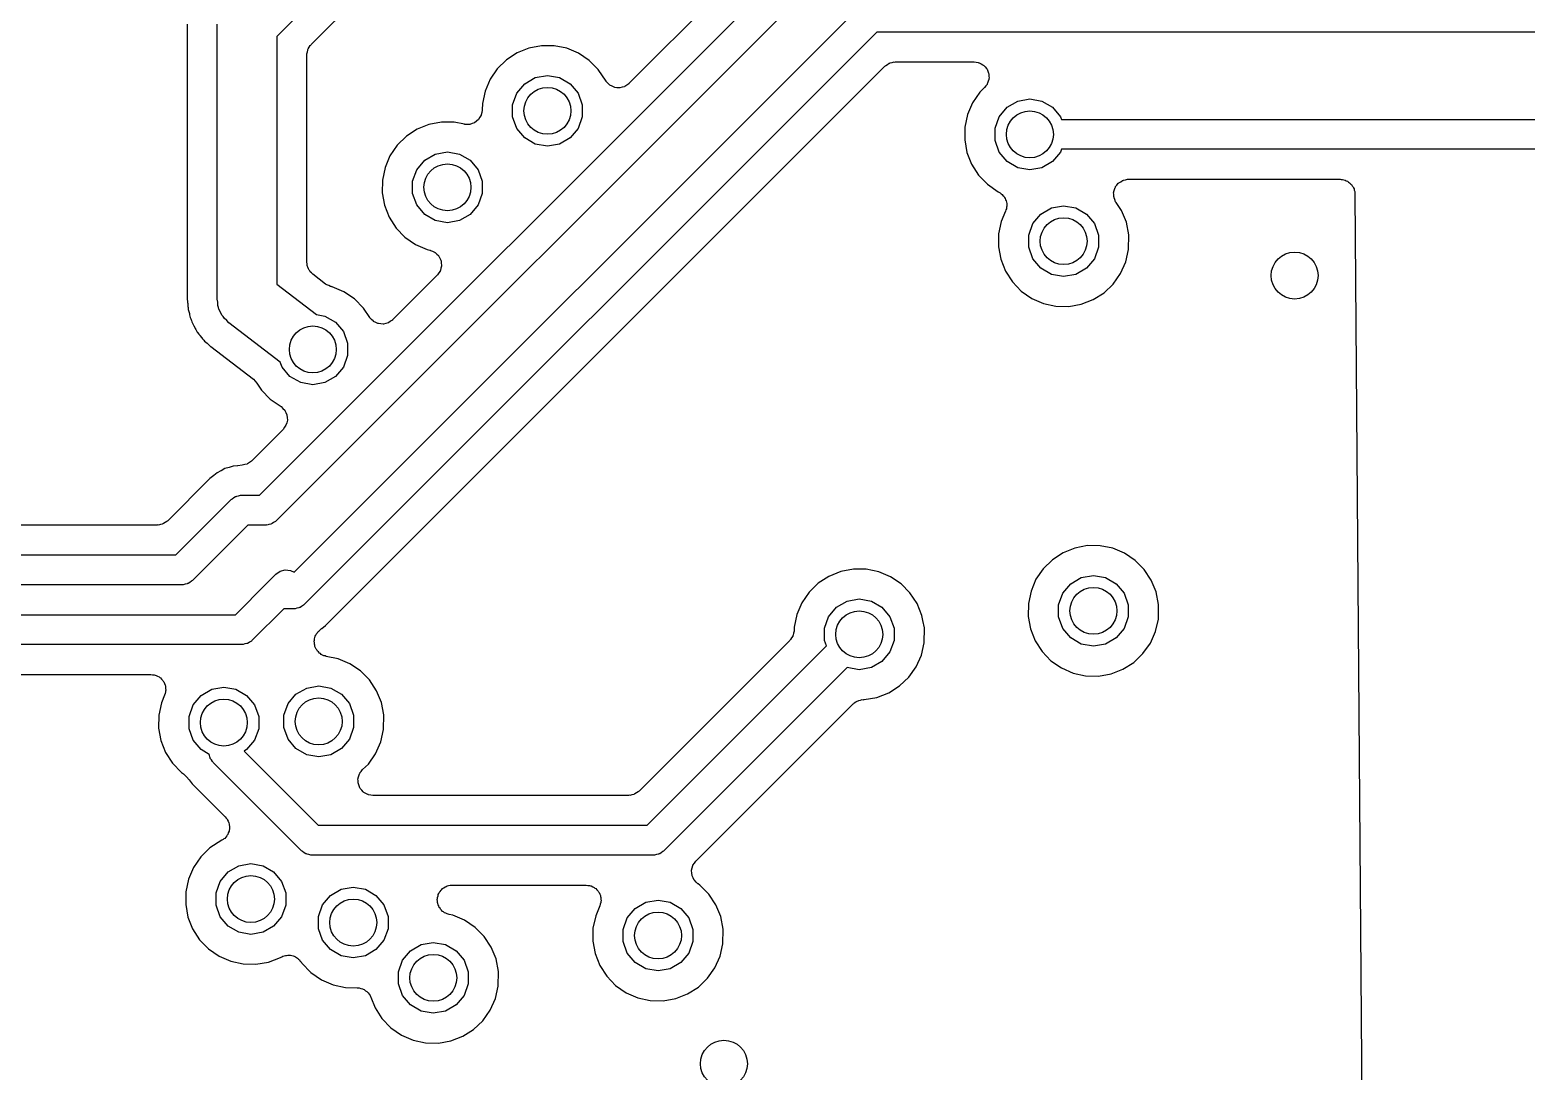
# Model space of a CAD drawing. Extents: x 10 to 287, y -200 to -10.
# Drawn here: x 153.9 to 166.62, y -128.21 to -119.36 of the extents above; entities that cross this region are included whole.
import ezdxf

# ---------------------------------------------------------------- set-up
doc = ezdxf.new("R2010")
doc.units = 0
doc.header["$MEASUREMENT"] = 0
doc.layers.add('BLACK', color=7, linetype='CONTINUOUS')

msp = doc.modelspace()

# ---------------------------------------------------------------- linework, layer by layer
at = {"layer": 'Black'}
for p, q in [((160.88, -117.931), (158.993, -119.818)), ((155.853, -123.317), (161.06, -118.11)), ((157.342, -118.077), (156.001, -119.418)), ((161.203, -118.327), (155.996, -123.534)), ((156.292, -119.486), (157.517, -118.261)), ((156.149, -123.972), (160.957, -119.163)), ((155.239, -119.314), (155.239, -121.644)), ((155.493, -121.65), (155.493, -119.313)), ((161.1, -119.38), (156.234, -124.246)), ((163.068, -119.38), (161.1, -119.38)), ((166.37, -119.38), (163.068, -119.38)), ((167.148, -119.38), (166.37, -119.38)), ((156.001, -119.418), (156.001, -121.524)), ((156.267, -119.522), (156.276, -119.509)), ((156.276, -119.509), (156.285, -119.494)), ((156.285, -119.494), (156.289, -119.491)), ((156.289, -119.491), (156.292, -119.486)), ((158.143, -119.516), (158.042, -119.557)), ((158.25, -119.496), (158.143, -119.516)), ((158.358, -119.497), (158.25, -119.496)), ((158.465, -119.518), (158.358, -119.497)), ((158.565, -119.561), (158.465, -119.518)), ((156.255, -119.565), (156.26, -119.549)), ((156.256, -119.571), (156.255, -119.565)), ((156.255, -119.576), (156.256, -119.571)), ((156.255, -121.336), (156.255, -119.576)), ((156.26, -119.549), (156.263, -119.533)), ((156.263, -119.533), (156.265, -119.528)), ((156.265, -119.528), (156.267, -119.522)), ((157.951, -119.616), (157.874, -119.692)), ((158.042, -119.557), (157.951, -119.616)), ((158.655, -119.621), (158.565, -119.561)), ((158.731, -119.698), (158.655, -119.621)), ((161.19, -119.655), (161.204, -119.646)), ((161.204, -119.646), (161.209, -119.644)), ((161.209, -119.644), (161.214, -119.642)), ((161.214, -119.642), (161.23, -119.639)), ((161.23, -119.639), (161.246, -119.634)), ((161.246, -119.634), (161.252, -119.635)), ((161.252, -119.635), (161.257, -119.634)), ((161.257, -119.634), (161.926, -119.634)), ((161.926, -119.634), (161.943, -119.637)), ((161.943, -119.637), (161.961, -119.639)), ((161.961, -119.639), (161.965, -119.641)), ((161.965, -119.641), (161.97, -119.642)), ((161.97, -119.642), (161.985, -119.65)), ((156.414, -124.425), (161.168, -119.671)), ((157.874, -119.692), (157.812, -119.782)), ((158.107, -119.82), (158.197, -119.767)), ((158.197, -119.767), (158.3, -119.749)), ((158.3, -119.749), (158.403, -119.767)), ((158.403, -119.767), (158.493, -119.82)), ((158.798, -119.798), (158.731, -119.698)), ((161.168, -119.671), (161.172, -119.668)), ((161.172, -119.668), (161.176, -119.664)), ((161.176, -119.664), (161.19, -119.655)), ((161.985, -119.65), (162, -119.658)), ((162, -119.658), (162.004, -119.661)), ((162.004, -119.661), (162.008, -119.664)), ((162.008, -119.664), (162.019, -119.677)), ((162.019, -119.677), (162.031, -119.689)), ((162.031, -119.689), (162.033, -119.694)), ((162.033, -119.694), (162.036, -119.697)), ((162.036, -119.697), (162.042, -119.714)), ((162.042, -119.714), (162.049, -119.729)), ((162.049, -119.729), (162.05, -119.734)), ((162.05, -119.734), (162.051, -119.739)), ((162.051, -119.739), (162.051, -119.756)), ((162.051, -119.756), (162.053, -119.773)), ((162.053, -119.773), (162.051, -119.778)), ((157.77, -119.882), (157.747, -119.988)), ((157.812, -119.782), (157.77, -119.882)), ((158.004, -119.998), (158.039, -119.9)), ((158.039, -119.9), (158.107, -119.82)), ((158.493, -119.82), (158.561, -119.9)), ((158.561, -119.9), (158.596, -119.998)), ((158.799, -119.8), (158.798, -119.798)), ((158.799, -119.801), (158.799, -119.8)), ((158.814, -119.816), (158.799, -119.801)), ((158.828, -119.83), (158.814, -119.816)), ((158.829, -119.831), (158.828, -119.83)), ((158.831, -119.832), (158.829, -119.831)), ((158.849, -119.841), (158.831, -119.832)), ((158.868, -119.85), (158.849, -119.841)), ((158.869, -119.85), (158.868, -119.85)), ((158.871, -119.851), (158.869, -119.85)), ((158.891, -119.853), (158.871, -119.851)), ((158.911, -119.855), (158.891, -119.853)), ((158.913, -119.855), (158.911, -119.855)), ((158.915, -119.855), (158.913, -119.855)), ((158.934, -119.849), (158.915, -119.855)), ((158.954, -119.845), (158.934, -119.849)), ((158.956, -119.844), (158.954, -119.845)), ((158.957, -119.843), (158.956, -119.844)), ((158.974, -119.831), (158.957, -119.843)), ((158.991, -119.82), (158.974, -119.831)), ((158.992, -119.819), (158.991, -119.82)), ((158.993, -119.818), (158.992, -119.819)), ((161.974, -119.892), (161.912, -119.982)), ((162.015, -119.852), (161.974, -119.892)), ((162.025, -119.838), (162.015, -119.852)), ((162.036, -119.825), (162.025, -119.838)), ((162.038, -119.82), (162.036, -119.825)), ((162.041, -119.816), (162.038, -119.82)), ((162.046, -119.799), (162.041, -119.816)), ((162.051, -119.783), (162.046, -119.799)), ((162.051, -119.778), (162.051, -119.783)), ((157.747, -119.988), (157.746, -120.042)), ((158.004, -120.102), (158.004, -119.998)), ((158.596, -119.998), (158.596, -120.102)), ((161.912, -119.982), (161.87, -120.082)), ((162.139, -120.1), (162.207, -120.02)), ((162.207, -120.02), (162.297, -119.967)), ((162.297, -119.967), (162.4, -119.949)), ((162.4, -119.949), (162.503, -119.967)), ((162.503, -119.967), (162.593, -120.02)), ((162.593, -120.02), (162.661, -120.1)), ((157.4, -120.146), (157.293, -120.166)), ((157.508, -120.147), (157.4, -120.146)), ((157.594, -120.164), (157.508, -120.147)), ((157.68, -120.152), (157.66, -120.158)), ((157.681, -120.151), (157.68, -120.151)), ((157.68, -120.151), (157.68, -120.152)), ((157.698, -120.137), (157.681, -120.151)), ((157.714, -120.124), (157.698, -120.137)), ((157.715, -120.123), (157.714, -120.124)), ((157.726, -120.105), (157.715, -120.123)), ((157.715, -120.123), (157.715, -120.123)), ((157.737, -120.087), (157.726, -120.105)), ((157.738, -120.086), (157.737, -120.087)), ((157.742, -120.064), (157.738, -120.085)), ((157.738, -120.085), (157.738, -120.086)), ((157.746, -120.043), (157.742, -120.064)), ((157.746, -120.042), (157.746, -120.042)), ((157.746, -120.042), (157.746, -120.043)), ((158.039, -120.2), (158.004, -120.102)), ((158.596, -120.102), (158.561, -120.2)), ((161.87, -120.082), (161.847, -120.188)), ((162.104, -120.198), (162.139, -120.1)), ((162.661, -120.1), (162.669, -120.123)), ((162.669, -120.123), (167.2, -120.123)), ((157.101, -120.266), (157.024, -120.342)), ((157.192, -120.207), (157.101, -120.266)), ((157.293, -120.166), (157.192, -120.207)), ((157.595, -120.164), (157.594, -120.164)), ((157.596, -120.165), (157.595, -120.164)), ((157.617, -120.165), (157.596, -120.165)), ((157.638, -120.165), (157.617, -120.165)), ((157.639, -120.165), (157.638, -120.165)), ((157.64, -120.165), (157.639, -120.165)), ((157.66, -120.158), (157.64, -120.165)), ((158.107, -120.28), (158.039, -120.2)), ((158.197, -120.333), (158.107, -120.28)), ((158.493, -120.28), (158.403, -120.333)), ((158.561, -120.2), (158.493, -120.28)), ((161.847, -120.188), (161.846, -120.297)), ((162.104, -120.302), (162.104, -120.198)), ((157.024, -120.342), (156.962, -120.432)), ((157.347, -120.417), (157.45, -120.399)), ((157.45, -120.399), (157.553, -120.417)), ((158.3, -120.351), (158.197, -120.333)), ((158.403, -120.333), (158.3, -120.351)), ((161.846, -120.297), (161.865, -120.403)), ((161.865, -120.403), (161.905, -120.504)), ((162.139, -120.4), (162.104, -120.302)), ((162.207, -120.48), (162.139, -120.4)), ((162.661, -120.4), (162.593, -120.48)), ((162.669, -120.377), (162.661, -120.4)), ((167.147, -120.377), (162.669, -120.377)), ((156.92, -120.532), (156.897, -120.638)), ((156.962, -120.432), (156.92, -120.532)), ((157.189, -120.55), (157.257, -120.47)), ((157.257, -120.47), (157.347, -120.417)), ((157.553, -120.417), (157.643, -120.47)), ((157.643, -120.47), (157.711, -120.55)), ((161.905, -120.504), (161.964, -120.596)), ((162.297, -120.533), (162.207, -120.48)), ((162.4, -120.551), (162.297, -120.533)), ((162.503, -120.533), (162.4, -120.551)), ((162.593, -120.48), (162.503, -120.533)), ((156.897, -120.638), (156.896, -120.747)), ((157.154, -120.648), (157.189, -120.55)), ((157.154, -120.752), (157.154, -120.648)), ((157.711, -120.55), (157.746, -120.648)), ((157.746, -120.648), (157.746, -120.752)), ((161.964, -120.596), (162.039, -120.674)), ((163.151, -120.666), (163.154, -120.664)), ((163.154, -120.664), (163.157, -120.661)), ((163.157, -120.661), (163.173, -120.652)), ((163.173, -120.652), (163.188, -120.642)), ((163.188, -120.642), (163.192, -120.641)), ((163.192, -120.641), (163.195, -120.639)), ((163.195, -120.639), (163.213, -120.636)), ((163.213, -120.636), (163.231, -120.631)), ((163.231, -120.631), (163.235, -120.632)), ((163.235, -120.632), (163.239, -120.631)), ((163.239, -120.631), (165.036, -120.631)), ((165.036, -120.631), (165.046, -120.633)), ((165.046, -120.633), (165.057, -120.633)), ((165.057, -120.633), (165.068, -120.637)), ((165.068, -120.637), (165.079, -120.639)), ((165.079, -120.639), (165.088, -120.644)), ((165.088, -120.644), (165.099, -120.648)), ((165.099, -120.648), (165.107, -120.655)), ((165.107, -120.655), (165.117, -120.661)), ((165.117, -120.661), (165.124, -120.669)), ((156.896, -120.747), (156.915, -120.853)), ((157.189, -120.85), (157.154, -120.752)), ((157.746, -120.752), (157.711, -120.85)), ((162.039, -120.674), (162.13, -120.737)), ((162.13, -120.737), (162.137, -120.742)), ((162.137, -120.742), (162.147, -120.746)), ((162.147, -120.746), (162.155, -120.754)), ((162.155, -120.754), (162.165, -120.76)), ((162.165, -120.76), (162.171, -120.769)), ((162.171, -120.769), (162.179, -120.776)), ((162.179, -120.776), (162.184, -120.786)), ((162.184, -120.786), (162.191, -120.796)), ((163.112, -120.744), (163.113, -120.74)), ((163.113, -120.762), (163.112, -120.744)), ((163.113, -120.736), (163.12, -120.719)), ((163.113, -120.74), (163.113, -120.736)), ((163.113, -120.78), (163.113, -120.762)), ((163.115, -120.784), (163.113, -120.78)), ((163.115, -120.788), (163.115, -120.784)), ((163.122, -120.804), (163.115, -120.788)), ((163.12, -120.719), (163.125, -120.702)), ((163.125, -120.702), (163.127, -120.698)), ((163.127, -120.698), (163.129, -120.694)), ((163.129, -120.694), (163.14, -120.681)), ((163.14, -120.681), (163.151, -120.666)), ((165.124, -120.669), (165.133, -120.676)), ((165.133, -120.676), (165.138, -120.686)), ((165.138, -120.686), (165.146, -120.694)), ((165.146, -120.694), (165.149, -120.704)), ((165.149, -120.704), (165.155, -120.714)), ((165.155, -120.714), (165.157, -120.725)), ((165.157, -120.725), (165.161, -120.736)), ((165.161, -120.736), (165.161, -120.747)), ((165.161, -120.747), (165.163, -120.757)), ((165.163, -120.757), (165.225, -128.831)), ((156.915, -120.853), (156.955, -120.954)), ((157.257, -120.93), (157.189, -120.85)), ((157.711, -120.85), (157.643, -120.93)), ((162.194, -120.902), (162.157, -120.99)), ((162.191, -120.796), (162.194, -120.806)), ((162.194, -120.806), (162.199, -120.815)), ((162.197, -120.892), (162.194, -120.902)), ((162.201, -120.882), (162.197, -120.892)), ((162.199, -120.815), (162.2, -120.827)), ((162.2, -120.827), (162.204, -120.838)), ((162.202, -120.87), (162.201, -120.882)), ((162.204, -120.859), (162.202, -120.87)), ((162.204, -120.838), (162.203, -120.848)), ((162.203, -120.848), (162.204, -120.859)), ((162.494, -120.928), (162.584, -120.875)), ((162.584, -120.875), (162.687, -120.857)), ((162.687, -120.857), (162.79, -120.875)), ((162.79, -120.875), (162.88, -120.928)), ((163.129, -120.822), (163.122, -120.804)), ((163.131, -120.825), (163.129, -120.822)), ((163.133, -120.828), (163.131, -120.825)), ((163.178, -120.897), (163.133, -120.828)), ((163.22, -120.997), (163.178, -120.897)), ((156.955, -120.954), (157.014, -121.046)), ((157.014, -121.046), (157.089, -121.124)), ((157.347, -120.983), (157.257, -120.93)), ((157.45, -121.001), (157.347, -120.983)), ((157.553, -120.983), (157.45, -121.001)), ((157.643, -120.93), (157.553, -120.983)), ((162.157, -120.99), (162.134, -121.096)), ((162.391, -121.106), (162.426, -121.008)), ((162.426, -121.008), (162.494, -120.928)), ((162.88, -120.928), (162.948, -121.008)), ((162.948, -121.008), (162.983, -121.106)), ((163.241, -121.103), (163.22, -120.997)), ((157.089, -121.124), (157.179, -121.186)), ((162.134, -121.096), (162.133, -121.205)), ((162.391, -121.21), (162.391, -121.106)), ((162.983, -121.106), (162.983, -121.21)), ((163.239, -121.229), (163.241, -121.103)), ((157.179, -121.186), (157.278, -121.229)), ((157.278, -121.229), (157.301, -121.234)), ((157.301, -121.234), (157.303, -121.235)), ((157.303, -121.235), (157.306, -121.236)), ((157.306, -121.236), (157.324, -121.244)), ((157.324, -121.244), (157.341, -121.251)), ((157.341, -121.251), (157.344, -121.253)), ((157.344, -121.253), (157.346, -121.254)), ((157.346, -121.254), (157.36, -121.268)), ((157.36, -121.268), (157.374, -121.281)), ((157.374, -121.281), (157.375, -121.283)), ((157.375, -121.283), (157.377, -121.285)), ((157.377, -121.285), (157.386, -121.303)), ((162.133, -121.205), (162.152, -121.311)), ((162.426, -121.308), (162.391, -121.21)), ((162.983, -121.21), (162.948, -121.308)), ((163.215, -121.334), (163.239, -121.229)), ((156.257, -121.35), (156.255, -121.336)), ((156.258, -121.364), (156.257, -121.35)), ((156.261, -121.372), (156.258, -121.364)), ((156.263, -121.38), (156.261, -121.372)), ((156.27, -121.392), (156.263, -121.38)), ((156.275, -121.405), (156.27, -121.392)), ((156.28, -121.411), (156.275, -121.405)), ((156.285, -121.418), (156.28, -121.411)), ((156.295, -121.427), (156.285, -121.418)), ((156.305, -121.437), (156.295, -121.427)), ((157.377, -121.428), (157.367, -121.444)), ((157.388, -121.412), (157.377, -121.428)), ((157.386, -121.303), (157.394, -121.32)), ((157.389, -121.409), (157.388, -121.412)), ((157.391, -121.407), (157.389, -121.409)), ((157.395, -121.388), (157.391, -121.407)), ((157.394, -121.32), (157.395, -121.323)), ((157.395, -121.323), (157.396, -121.325)), ((157.4, -121.369), (157.395, -121.388)), ((157.396, -121.325), (157.398, -121.344)), ((157.398, -121.344), (157.4, -121.363)), ((157.4, -121.363), (157.4, -121.366)), ((157.4, -121.366), (157.4, -121.369)), ((162.152, -121.311), (162.192, -121.412)), ((162.192, -121.412), (162.251, -121.504)), ((162.494, -121.388), (162.426, -121.308)), ((162.584, -121.441), (162.494, -121.388)), ((162.88, -121.388), (162.79, -121.441)), ((162.948, -121.308), (162.88, -121.388)), ((163.171, -121.433), (163.215, -121.334)), ((156.001, -121.524), (156.338, -121.782)), ((156.415, -121.522), (156.305, -121.437)), ((156.421, -121.525), (156.415, -121.522)), ((156.426, -121.529), (156.421, -121.525)), ((156.441, -121.535), (156.426, -121.529)), ((156.455, -121.542), (156.441, -121.535)), ((156.461, -121.543), (156.455, -121.542)), ((156.467, -121.545), (156.461, -121.543)), ((156.47, -121.546), (156.467, -121.545)), ((156.57, -121.588), (156.47, -121.546)), ((157.363, -121.448), (156.986, -121.825)), ((157.365, -121.446), (157.363, -121.448)), ((157.367, -121.444), (157.365, -121.446)), ((162.251, -121.504), (162.326, -121.582)), ((162.687, -121.459), (162.584, -121.441)), ((162.79, -121.441), (162.687, -121.459)), ((163.03, -121.596), (163.108, -121.522)), ((163.108, -121.522), (163.171, -121.433)), ((155.239, -121.644), (155.242, -121.676)), ((155.242, -121.676), (155.242, -121.681)), ((155.242, -121.681), (155.243, -121.685)), ((155.498, -121.677), (155.493, -121.65)), ((155.499, -121.705), (155.498, -121.677)), ((156.66, -121.649), (156.57, -121.588)), ((156.737, -121.726), (156.66, -121.649)), ((162.326, -121.582), (162.416, -121.644)), ((162.416, -121.644), (162.515, -121.687)), ((162.837, -121.694), (162.938, -121.655)), ((162.938, -121.655), (163.03, -121.596)), ((155.243, -121.685), (155.243, -121.712)), ((155.243, -121.712), (155.246, -121.722)), ((155.246, -121.722), (155.246, -121.73)), ((155.246, -121.73), (155.248, -121.738)), ((155.248, -121.738), (155.249, -121.748)), ((155.249, -121.748), (155.257, -121.774)), ((155.257, -121.774), (155.257, -121.778)), ((155.257, -121.778), (155.259, -121.783)), ((155.259, -121.783), (155.265, -121.808)), ((155.265, -121.808), (155.269, -121.818)), ((155.505, -121.721), (155.499, -121.705)), ((155.508, -121.737), (155.505, -121.721)), ((155.522, -121.761), (155.508, -121.737)), ((155.533, -121.787), (155.522, -121.761)), ((155.544, -121.799), (155.533, -121.787)), ((155.552, -121.813), (155.544, -121.799)), ((156.338, -121.782), (156.409, -121.795)), ((156.409, -121.795), (156.499, -121.847)), ((156.79, -121.806), (156.737, -121.726)), ((156.791, -121.807), (156.79, -121.806)), ((156.792, -121.809), (156.791, -121.807)), ((156.806, -121.823), (156.792, -121.809)), ((162.515, -121.687), (162.621, -121.71)), ((162.621, -121.71), (162.73, -121.713)), ((162.73, -121.713), (162.837, -121.694)), ((155.269, -121.818), (155.271, -121.826)), ((155.271, -121.826), (155.275, -121.833)), ((155.275, -121.833), (155.278, -121.843)), ((155.278, -121.843), (155.29, -121.866)), ((155.29, -121.866), (155.292, -121.871)), ((155.292, -121.871), (155.294, -121.875)), ((155.294, -121.875), (155.305, -121.899)), ((155.305, -121.899), (155.311, -121.908)), ((155.311, -121.908), (155.314, -121.915)), ((155.314, -121.915), (155.319, -121.921)), ((155.319, -121.921), (155.324, -121.931)), ((155.324, -121.931), (155.341, -121.951)), ((155.574, -121.831), (155.552, -121.813)), ((155.593, -121.852), (155.574, -121.831)), ((156.03, -122.186), (155.593, -121.852)), ((156.499, -121.847), (156.566, -121.927)), ((156.566, -121.927), (156.602, -122.025)), ((156.821, -121.838), (156.806, -121.823)), ((156.822, -121.839), (156.821, -121.838)), ((156.823, -121.84), (156.822, -121.839)), ((156.842, -121.848), (156.823, -121.84)), ((156.86, -121.858), (156.842, -121.848)), ((156.862, -121.858), (156.86, -121.858)), ((156.863, -121.858), (156.862, -121.858)), ((156.883, -121.86), (156.863, -121.858)), ((156.904, -121.862), (156.883, -121.86)), ((156.905, -121.862), (156.904, -121.862)), ((156.907, -121.862), (156.905, -121.862)), ((156.927, -121.857), (156.907, -121.862)), ((156.947, -121.852), (156.927, -121.857)), ((156.948, -121.851), (156.947, -121.852)), ((156.95, -121.851), (156.948, -121.851)), ((156.966, -121.839), (156.95, -121.851)), ((156.983, -121.828), (156.966, -121.839)), ((156.984, -121.826), (156.983, -121.828)), ((156.986, -121.825), (156.984, -121.826)), ((155.341, -121.951), (155.343, -121.955)), ((155.343, -121.955), (155.346, -121.959)), ((155.346, -121.959), (155.362, -121.98)), ((155.362, -121.98), (155.369, -121.988)), ((155.369, -121.988), (155.374, -121.994)), ((155.374, -121.994), (155.38, -121.999)), ((155.38, -121.999), (155.387, -122.007)), ((155.387, -122.007), (155.407, -122.024)), ((155.407, -122.024), (155.41, -122.028)), ((155.41, -122.028), (155.414, -122.03)), ((155.414, -122.03), (155.437, -122.053)), ((155.437, -122.053), (155.439, -122.054)), ((155.439, -122.054), (155.802, -122.332)), ((156.602, -122.025), (156.602, -122.13)), ((156.045, -122.228), (156.03, -122.186)), ((156.602, -122.13), (156.566, -122.228)), ((156.112, -122.308), (156.045, -122.228)), ((156.203, -122.36), (156.112, -122.308)), ((156.499, -122.308), (156.409, -122.36)), ((156.566, -122.228), (156.499, -122.308)), ((155.802, -122.332), (155.816, -122.348)), ((155.816, -122.348), (155.831, -122.364)), ((155.831, -122.364), (155.87, -122.423)), ((155.87, -122.423), (155.945, -122.501)), ((156.306, -122.378), (156.203, -122.36)), ((156.409, -122.36), (156.306, -122.378)), ((155.945, -122.501), (156.036, -122.564)), ((156.036, -122.564), (156.036, -122.564)), ((156.036, -122.564), (156.036, -122.564)), ((156.036, -122.564), (156.051, -122.58)), ((156.051, -122.58), (156.067, -122.595)), ((156.067, -122.595), (156.067, -122.595)), ((156.067, -122.595), (156.067, -122.596)), ((156.067, -122.596), (156.076, -122.615)), ((156.076, -122.615), (156.086, -122.635)), ((156.09, -122.68), (156.084, -122.701)), ((156.086, -122.635), (156.086, -122.635)), ((156.086, -122.635), (156.086, -122.636)), ((156.086, -122.636), (156.088, -122.657)), ((156.088, -122.657), (156.09, -122.679)), ((156.09, -122.679), (156.09, -122.679)), ((156.09, -122.679), (156.09, -122.68)), ((156.053, -122.758), (155.785, -123.027)), ((156.066, -122.74), (156.053, -122.758)), ((156.053, -122.758), (156.053, -122.758)), ((156.053, -122.758), (156.053, -122.758)), ((156.078, -122.722), (156.066, -122.74)), ((156.084, -122.701), (156.078, -122.722)), ((156.078, -122.722), (156.078, -122.722)), ((156.078, -122.722), (156.078, -122.722)), ((155.594, -123.081), (155.559, -123.091)), ((155.595, -123.081), (155.594, -123.081)), ((155.594, -123.081), (155.594, -123.081)), ((155.63, -123.07), (155.595, -123.081)), ((155.666, -123.067), (155.63, -123.07)), ((155.667, -123.067), (155.666, -123.067)), ((155.668, -123.067), (155.667, -123.067)), ((155.707, -123.063), (155.668, -123.067)), ((155.728, -123.057), (155.707, -123.063)), ((155.749, -123.052), (155.728, -123.057)), ((155.75, -123.051), (155.749, -123.051)), ((155.749, -123.051), (155.749, -123.052)), ((155.767, -123.039), (155.75, -123.051)), ((155.785, -123.027), (155.767, -123.039)), ((155.432, -123.175), (155.073, -123.534)), ((155.464, -123.15), (155.432, -123.175)), ((155.432, -123.175), (155.432, -123.175)), ((155.465, -123.149), (155.464, -123.149)), ((155.464, -123.149), (155.464, -123.15)), ((155.493, -123.126), (155.465, -123.149)), ((155.525, -123.109), (155.493, -123.126)), ((155.526, -123.109), (155.525, -123.109)), ((155.527, -123.109), (155.526, -123.109)), ((155.559, -123.091), (155.527, -123.109)), ((155.635, -123.338), (155.648, -123.329)), ((155.648, -123.329), (155.654, -123.327)), ((155.654, -123.327), (155.659, -123.325)), ((155.659, -123.325), (155.675, -123.322)), ((155.675, -123.322), (155.691, -123.317)), ((155.691, -123.317), (155.696, -123.318)), ((155.696, -123.318), (155.702, -123.317)), ((155.702, -123.317), (155.853, -123.317)), ((155.141, -123.825), (155.612, -123.354)), ((155.612, -123.354), (155.617, -123.351)), ((155.617, -123.351), (155.62, -123.347)), ((155.62, -123.347), (155.635, -123.338)), ((154.984, -123.571), (150.141, -123.571)), ((154.989, -123.57), (154.984, -123.571)), ((154.995, -123.571), (154.989, -123.57)), ((155.011, -123.566), (154.995, -123.571)), ((155.027, -123.563), (155.011, -123.566)), ((155.032, -123.561), (155.027, -123.563)), ((155.037, -123.559), (155.032, -123.561)), ((155.051, -123.55), (155.037, -123.559)), ((155.065, -123.541), (155.051, -123.55)), ((155.069, -123.537), (155.065, -123.541)), ((155.073, -123.534), (155.069, -123.537)), ((155.755, -123.571), (155.284, -124.042)), ((155.906, -123.571), (155.755, -123.571)), ((155.912, -123.57), (155.906, -123.571)), ((155.917, -123.571), (155.912, -123.57)), ((155.933, -123.566), (155.917, -123.571)), ((155.949, -123.563), (155.933, -123.566)), ((155.954, -123.561), (155.949, -123.563)), ((155.96, -123.559), (155.954, -123.561)), ((155.973, -123.55), (155.96, -123.559)), ((155.988, -123.541), (155.973, -123.55)), ((155.991, -123.537), (155.988, -123.541)), ((155.996, -123.534), (155.991, -123.537)), ((147.447, -123.825), (155.141, -123.825)), ((162.682, -123.807), (162.591, -123.866)), ((162.783, -123.766), (162.682, -123.807)), ((162.89, -123.746), (162.783, -123.766)), ((162.998, -123.747), (162.89, -123.746)), ((163.105, -123.768), (162.998, -123.747)), ((163.205, -123.811), (163.105, -123.768)), ((163.295, -123.871), (163.205, -123.811)), ((155.993, -123.989), (156.029, -123.964)), ((156.029, -123.964), (156.072, -123.952)), ((156.072, -123.952), (156.116, -123.956)), ((156.116, -123.956), (156.149, -123.972)), ((160.793, -123.966), (160.692, -124.007)), ((160.9, -123.946), (160.793, -123.966)), ((161.008, -123.947), (160.9, -123.946)), ((161.115, -123.968), (161.008, -123.947)), ((161.215, -124.011), (161.115, -123.968)), ((162.514, -123.942), (162.452, -124.032)), ((162.591, -123.866), (162.514, -123.942)), ((163.371, -123.948), (163.295, -123.871)), ((163.431, -124.039), (163.371, -123.948)), ((155.194, -124.079), (147.5, -124.079)), ((155.2, -124.078), (155.194, -124.079)), ((155.205, -124.079), (155.2, -124.078)), ((155.221, -124.074), (155.205, -124.079)), ((155.237, -124.071), (155.221, -124.074)), ((155.242, -124.069), (155.237, -124.071)), ((155.248, -124.067), (155.242, -124.069)), ((155.261, -124.058), (155.248, -124.067)), ((155.276, -124.049), (155.261, -124.058)), ((155.279, -124.045), (155.276, -124.049)), ((155.284, -124.042), (155.279, -124.045)), ((155.649, -124.333), (155.916, -124.066)), ((155.916, -124.066), (155.993, -123.989)), ((160.601, -124.066), (160.524, -124.142)), ((160.692, -124.007), (160.601, -124.066)), ((161.305, -124.071), (161.215, -124.011)), ((161.381, -124.148), (161.305, -124.071)), ((162.452, -124.032), (162.41, -124.132)), ((162.679, -124.15), (162.747, -124.07)), ((162.747, -124.07), (162.837, -124.017)), ((162.837, -124.017), (162.94, -123.999)), ((162.94, -123.999), (163.043, -124.017)), ((163.043, -124.017), (163.133, -124.07)), ((163.133, -124.07), (163.201, -124.15)), ((163.473, -124.139), (163.431, -124.039)), ((160.524, -124.142), (160.462, -124.232)), ((160.757, -124.27), (160.847, -124.217)), ((160.847, -124.217), (160.95, -124.199)), ((160.95, -124.199), (161.053, -124.217)), ((161.053, -124.217), (161.143, -124.27)), ((161.441, -124.239), (161.381, -124.148)), ((162.41, -124.132), (162.387, -124.238)), ((162.644, -124.248), (162.679, -124.15)), ((163.201, -124.15), (163.236, -124.248)), ((163.494, -124.245), (163.473, -124.139)), ((148.082, -124.333), (155.649, -124.333)), ((156.059, -124.283), (155.792, -124.55)), ((156.144, -124.283), (156.059, -124.283)), ((156.15, -124.282), (156.144, -124.283)), ((156.155, -124.283), (156.15, -124.282)), ((156.171, -124.278), (156.155, -124.283)), ((156.187, -124.275), (156.171, -124.278)), ((156.192, -124.273), (156.187, -124.275)), ((156.198, -124.271), (156.192, -124.273)), ((156.211, -124.262), (156.198, -124.271)), ((156.226, -124.253), (156.211, -124.262)), ((156.229, -124.249), (156.226, -124.253)), ((156.234, -124.246), (156.229, -124.249)), ((160.42, -124.332), (160.397, -124.438)), ((160.462, -124.232), (160.42, -124.332)), ((160.654, -124.448), (160.689, -124.35)), ((160.689, -124.35), (160.757, -124.27)), ((161.143, -124.27), (161.211, -124.35)), ((161.211, -124.35), (161.246, -124.448)), ((161.483, -124.339), (161.441, -124.239)), ((161.491, -124.382), (161.483, -124.339)), ((162.387, -124.238), (162.386, -124.347)), ((162.386, -124.347), (162.405, -124.453)), ((162.644, -124.352), (162.644, -124.248)), ((162.679, -124.45), (162.644, -124.352)), ((163.236, -124.352), (163.201, -124.45)), ((163.236, -124.248), (163.236, -124.352)), ((163.492, -124.371), (163.494, -124.245)), ((156.344, -124.489), (156.35, -124.479)), ((156.35, -124.479), (156.358, -124.472)), ((156.358, -124.472), (156.365, -124.465)), ((156.365, -124.465), (156.381, -124.451)), ((156.381, -124.451), (156.382, -124.451)), ((156.382, -124.45), (156.414, -124.425)), ((156.382, -124.451), (156.382, -124.45)), ((160.396, -124.473), (160.392, -124.49)), ((160.397, -124.464), (160.396, -124.468)), ((160.396, -124.468), (160.396, -124.473)), ((160.397, -124.438), (160.397, -124.464)), ((160.654, -124.552), (160.654, -124.448)), ((161.246, -124.448), (161.246, -124.552)), ((161.504, -124.445), (161.491, -124.382)), ((161.502, -124.571), (161.504, -124.445)), ((162.405, -124.453), (162.445, -124.554)), ((162.747, -124.53), (162.679, -124.45)), ((163.201, -124.45), (163.133, -124.53)), ((163.424, -124.575), (163.468, -124.476)), ((163.468, -124.476), (163.492, -124.371)), ((155.702, -124.587), (148.135, -124.587)), ((155.708, -124.586), (155.702, -124.587)), ((155.713, -124.587), (155.708, -124.586)), ((155.729, -124.582), (155.713, -124.587)), ((155.745, -124.579), (155.729, -124.582)), ((155.75, -124.577), (155.745, -124.579)), ((155.756, -124.575), (155.75, -124.577)), ((155.769, -124.566), (155.756, -124.575)), ((155.784, -124.557), (155.769, -124.566)), ((155.787, -124.553), (155.784, -124.557)), ((155.792, -124.55), (155.787, -124.553)), ((156.318, -124.559), (156.32, -124.549)), ((156.32, -124.571), (156.318, -124.559)), ((156.32, -124.539), (156.324, -124.528)), ((156.32, -124.549), (156.32, -124.539)), ((156.32, -124.583), (156.32, -124.571)), ((156.323, -124.593), (156.32, -124.583)), ((156.324, -124.603), (156.323, -124.593)), ((156.324, -124.528), (156.327, -124.516)), ((156.33, -124.614), (156.324, -124.603)), ((156.327, -124.516), (156.332, -124.508)), ((156.332, -124.508), (156.336, -124.498)), ((156.336, -124.498), (156.344, -124.489)), ((160.36, -124.552), (159.079, -125.832)), ((159.147, -126.123), (160.671, -124.599)), ((160.362, -124.548), (160.36, -124.552)), ((160.366, -124.545), (160.362, -124.548)), ((160.375, -124.53), (160.366, -124.545)), ((160.385, -124.516), (160.375, -124.53)), ((160.386, -124.511), (160.385, -124.516)), ((160.388, -124.507), (160.386, -124.511)), ((160.392, -124.49), (160.388, -124.507)), ((160.671, -124.599), (160.654, -124.552)), ((161.246, -124.552), (161.211, -124.65)), ((161.478, -124.676), (161.502, -124.571)), ((162.445, -124.554), (162.504, -124.646)), ((162.837, -124.583), (162.747, -124.53)), ((162.94, -124.601), (162.837, -124.583)), ((163.043, -124.583), (162.94, -124.601)), ((163.133, -124.53), (163.043, -124.583)), ((163.361, -124.664), (163.424, -124.575)), ((156.334, -124.625), (156.33, -124.614)), ((156.34, -124.633), (156.334, -124.625)), ((156.345, -124.642), (156.34, -124.633)), ((156.354, -124.65), (156.345, -124.642)), ((156.362, -124.659), (156.354, -124.65)), ((156.371, -124.664), (156.362, -124.659)), ((156.378, -124.671), (156.371, -124.664)), ((156.389, -124.676), (156.378, -124.671)), ((156.4, -124.682), (156.389, -124.676)), ((156.41, -124.684), (156.4, -124.682)), ((156.419, -124.687), (156.41, -124.684)), ((156.521, -124.708), (156.419, -124.687)), ((156.621, -124.75), (156.521, -124.708)), ((161.143, -124.73), (161.053, -124.783)), ((161.211, -124.65), (161.143, -124.73)), ((161.434, -124.775), (161.478, -124.676)), ((162.504, -124.646), (162.579, -124.724)), ((162.579, -124.724), (162.669, -124.786)), ((163.283, -124.738), (163.361, -124.664)), ((148.292, -124.841), (154.93, -124.841)), ((154.93, -124.841), (154.945, -124.844)), ((154.945, -124.844), (154.959, -124.844)), ((154.959, -124.844), (154.966, -124.847)), ((154.966, -124.847), (154.974, -124.849)), ((154.974, -124.849), (154.986, -124.856)), ((154.986, -124.856), (155, -124.862)), ((156.711, -124.811), (156.621, -124.75)), ((156.788, -124.888), (156.711, -124.811)), ((160.847, -124.783), (159.29, -126.34)), ((160.95, -124.801), (160.847, -124.783)), ((160.847, -124.783), (160.847, -124.783)), ((161.053, -124.783), (160.95, -124.801)), ((161.371, -124.864), (161.434, -124.775)), ((162.669, -124.786), (162.768, -124.829)), ((162.768, -124.829), (162.874, -124.852)), ((162.874, -124.852), (162.983, -124.855)), ((162.983, -124.855), (163.09, -124.836)), ((163.09, -124.836), (163.191, -124.797)), ((163.191, -124.797), (163.283, -124.738)), ((155, -124.862), (155.005, -124.867)), ((155.005, -124.867), (155.012, -124.871)), ((155.012, -124.871), (155.021, -124.882)), ((155.021, -124.882), (155.032, -124.892)), ((155.032, -124.892), (155.035, -124.899)), ((155.035, -124.899), (155.04, -124.904)), ((155.04, -124.904), (155.045, -124.918)), ((155.045, -124.918), (155.052, -124.931)), ((155.052, -124.931), (155.053, -124.939)), ((155.053, -124.939), (155.055, -124.946)), ((155.055, -124.946), (155.055, -124.961)), ((155.055, -124.961), (155.057, -124.975)), ((155.057, -124.975), (155.055, -124.982)), ((155.055, -124.982), (155.055, -124.99)), ((155.357, -125.02), (155.447, -124.967)), ((155.447, -124.967), (155.55, -124.949)), ((155.55, -124.949), (155.653, -124.967)), ((155.653, -124.967), (155.743, -125.02)), ((156.163, -125.009), (156.254, -124.957)), ((156.254, -124.957), (156.356, -124.939)), ((156.356, -124.939), (156.459, -124.957)), ((156.459, -124.957), (156.55, -125.009)), ((156.848, -124.979), (156.788, -124.888)), ((156.889, -125.079), (156.848, -124.979)), ((161.201, -124.997), (161.293, -124.938)), ((161.293, -124.938), (161.371, -124.864)), ((155.02, -125.082), (154.997, -125.188)), ((155.047, -125.018), (155.02, -125.082)), ((155.05, -125.004), (155.047, -125.018)), ((155.055, -124.99), (155.05, -125.004)), ((155.254, -125.198), (155.289, -125.1)), ((155.289, -125.1), (155.357, -125.02)), ((155.743, -125.02), (155.811, -125.1)), ((155.811, -125.1), (155.846, -125.198)), ((156.06, -125.188), (156.096, -125.089)), ((156.096, -125.089), (156.163, -125.009)), ((156.55, -125.009), (156.617, -125.089)), ((156.617, -125.089), (156.653, -125.188)), ((156.91, -125.185), (156.889, -125.079)), ((159.562, -126.427), (160.897, -125.092)), ((160.897, -125.092), (160.903, -125.088)), ((160.903, -125.088), (160.907, -125.083)), ((160.907, -125.083), (160.921, -125.075)), ((160.921, -125.075), (160.933, -125.067)), ((160.933, -125.067), (160.94, -125.065)), ((160.94, -125.065), (160.946, -125.061)), ((160.946, -125.061), (160.961, -125.059)), ((160.961, -125.059), (160.976, -125.055)), ((160.976, -125.055), (160.983, -125.056)), ((160.983, -125.056), (160.989, -125.055)), ((160.989, -125.055), (160.993, -125.055)), ((160.993, -125.055), (161.1, -125.036)), ((161.1, -125.036), (161.201, -124.997)), ((154.997, -125.188), (154.996, -125.297)), ((155.254, -125.302), (155.254, -125.198)), ((155.846, -125.198), (155.846, -125.302)), ((156.06, -125.292), (156.06, -125.188)), ((156.653, -125.188), (156.653, -125.292)), ((156.908, -125.31), (156.91, -125.185)), ((154.996, -125.297), (155.015, -125.403)), ((155.289, -125.4), (155.254, -125.302)), ((155.846, -125.302), (155.811, -125.4)), ((156.096, -125.39), (156.06, -125.292)), ((156.653, -125.292), (156.617, -125.39)), ((156.884, -125.415), (156.908, -125.31)), ((155.015, -125.403), (155.055, -125.504)), ((155.357, -125.48), (155.289, -125.4)), ((155.426, -125.521), (155.357, -125.48)), ((155.743, -125.48), (155.722, -125.493)), ((155.722, -125.493), (156.353, -126.123)), ((155.811, -125.4), (155.743, -125.48)), ((156.163, -125.47), (156.096, -125.39)), ((156.254, -125.523), (156.163, -125.47)), ((156.55, -125.47), (156.459, -125.523)), ((156.617, -125.39), (156.55, -125.47)), ((156.84, -125.515), (156.884, -125.415)), ((155.055, -125.504), (155.114, -125.596)), ((155.114, -125.596), (155.189, -125.674)), ((155.428, -125.527), (155.426, -125.521)), ((155.431, -125.543), (155.428, -125.527)), ((155.433, -125.548), (155.431, -125.543)), ((155.435, -125.554), (155.433, -125.548)), ((155.444, -125.567), (155.435, -125.554)), ((155.453, -125.582), (155.444, -125.567)), ((155.457, -125.585), (155.453, -125.582)), ((155.46, -125.59), (155.457, -125.585)), ((156.21, -126.34), (155.46, -125.59)), ((156.356, -125.541), (156.254, -125.523)), ((156.459, -125.523), (156.356, -125.541)), ((156.729, -125.65), (156.778, -125.603)), ((156.778, -125.603), (156.84, -125.515)), ((155.189, -125.674), (155.207, -125.686)), ((155.207, -125.686), (155.219, -125.698)), ((155.219, -125.698), (155.232, -125.71)), ((155.232, -125.71), (155.255, -125.737)), ((155.255, -125.737), (155.255, -125.738)), ((155.255, -125.738), (155.256, -125.738)), ((155.256, -125.738), (155.281, -125.77)), ((156.69, -125.728), (156.691, -125.724)), ((156.691, -125.746), (156.69, -125.728)), ((156.691, -125.72), (156.697, -125.703)), ((156.691, -125.724), (156.691, -125.72)), ((156.691, -125.764), (156.691, -125.746)), ((156.697, -125.703), (156.703, -125.686)), ((156.703, -125.686), (156.705, -125.682)), ((156.705, -125.682), (156.706, -125.678)), ((156.706, -125.678), (156.718, -125.665)), ((156.718, -125.665), (156.729, -125.65)), ((155.281, -125.77), (155.562, -126.05)), ((156.693, -125.768), (156.691, -125.764)), ((156.693, -125.772), (156.693, -125.768)), ((156.7, -125.788), (156.693, -125.772)), ((156.706, -125.805), (156.7, -125.788)), ((156.709, -125.809), (156.706, -125.805)), ((156.71, -125.812), (156.709, -125.809)), ((156.723, -125.825), (156.71, -125.812)), ((156.735, -125.839), (156.723, -125.825)), ((156.738, -125.841), (156.735, -125.839)), ((156.741, -125.844), (156.738, -125.841)), ((156.757, -125.852), (156.741, -125.844)), ((156.773, -125.861), (156.757, -125.852)), ((156.777, -125.862), (156.773, -125.861)), ((156.78, -125.864), (156.777, -125.862)), ((156.798, -125.866), (156.78, -125.864)), ((156.816, -125.869), (156.798, -125.866)), ((158.99, -125.869), (156.816, -125.869)), ((158.995, -125.868), (158.99, -125.869)), ((159.001, -125.869), (158.995, -125.868)), ((159.017, -125.864), (159.001, -125.869)), ((159.033, -125.861), (159.017, -125.864)), ((159.038, -125.859), (159.033, -125.861)), ((159.043, -125.857), (159.038, -125.859)), ((159.057, -125.848), (159.043, -125.857)), ((159.071, -125.839), (159.057, -125.848)), ((159.075, -125.835), (159.071, -125.839)), ((159.079, -125.832), (159.075, -125.835)), ((155.562, -126.05), (155.57, -126.062)), ((155.57, -126.062), (155.58, -126.073)), ((155.58, -126.073), (155.582, -126.08)), ((155.582, -126.08), (155.587, -126.087)), ((155.587, -126.087), (155.591, -126.101)), ((155.591, -126.101), (155.596, -126.114)), ((155.596, -126.114), (155.596, -126.122)), ((155.596, -126.122), (155.598, -126.129)), ((155.598, -126.129), (155.597, -126.144)), ((156.353, -126.123), (159.147, -126.123)), ((155.533, -126.25), (155.431, -126.316)), ((155.545, -126.244), (155.533, -126.25)), ((155.533, -126.25), (155.533, -126.25)), ((155.55, -126.239), (155.545, -126.244)), ((155.557, -126.235), (155.55, -126.239)), ((155.566, -126.223), (155.557, -126.235)), ((155.576, -126.213), (155.566, -126.223)), ((155.579, -126.206), (155.576, -126.213)), ((155.584, -126.2), (155.579, -126.206)), ((155.588, -126.186), (155.584, -126.2)), ((155.595, -126.173), (155.588, -126.186)), ((155.598, -126.158), (155.595, -126.165)), ((155.595, -126.165), (155.595, -126.173)), ((155.597, -126.144), (155.598, -126.158)), ((155.431, -126.316), (155.354, -126.392)), ((156.215, -126.343), (156.21, -126.34)), ((156.218, -126.347), (156.215, -126.343)), ((156.233, -126.356), (156.218, -126.347)), ((156.246, -126.365), (156.233, -126.356)), ((156.252, -126.367), (156.246, -126.365)), ((156.257, -126.369), (156.252, -126.367)), ((156.273, -126.372), (156.257, -126.369)), ((156.289, -126.377), (156.273, -126.372)), ((156.294, -126.376), (156.289, -126.377)), ((156.3, -126.377), (156.294, -126.376)), ((159.2, -126.377), (156.3, -126.377)), ((159.206, -126.376), (159.2, -126.377)), ((159.211, -126.377), (159.206, -126.376)), ((159.227, -126.372), (159.211, -126.377)), ((159.243, -126.369), (159.227, -126.372)), ((159.248, -126.367), (159.243, -126.369)), ((159.254, -126.365), (159.248, -126.367)), ((159.267, -126.356), (159.254, -126.365)), ((159.282, -126.347), (159.267, -126.356)), ((159.285, -126.343), (159.282, -126.347)), ((159.29, -126.34), (159.285, -126.343)), ((155.292, -126.482), (155.25, -126.582)), ((155.354, -126.392), (155.292, -126.482)), ((155.587, -126.52), (155.677, -126.467)), ((155.677, -126.467), (155.78, -126.449)), ((155.78, -126.449), (155.883, -126.467)), ((155.883, -126.467), (155.973, -126.52)), ((159.525, -126.506), (159.531, -126.485)), ((159.525, -126.507), (159.525, -126.506)), ((159.525, -126.508), (159.525, -126.507)), ((159.527, -126.529), (159.525, -126.508)), ((159.531, -126.485), (159.536, -126.465)), ((159.536, -126.464), (159.537, -126.463)), ((159.536, -126.465), (159.536, -126.464)), ((159.537, -126.463), (159.549, -126.446)), ((159.549, -126.446), (159.56, -126.428)), ((159.56, -126.428), (159.561, -126.428)), ((159.561, -126.428), (159.562, -126.427)), ((155.25, -126.582), (155.227, -126.688)), ((155.484, -126.698), (155.519, -126.6)), ((155.519, -126.6), (155.587, -126.52)), ((155.973, -126.52), (156.041, -126.6)), ((156.041, -126.6), (156.076, -126.698)), ((157.439, -126.643), (157.447, -126.639)), ((157.447, -126.639), (157.46, -126.636)), ((157.46, -126.636), (157.472, -126.632)), ((157.472, -126.632), (157.481, -126.633)), ((157.481, -126.633), (157.49, -126.631)), ((157.49, -126.631), (158.629, -126.631)), ((158.629, -126.631), (158.643, -126.634)), ((158.643, -126.634), (158.658, -126.634)), ((158.658, -126.634), (158.665, -126.637)), ((158.665, -126.637), (158.672, -126.639)), ((158.672, -126.639), (158.685, -126.646)), ((159.529, -126.549), (159.527, -126.529)), ((159.53, -126.551), (159.529, -126.549)), ((159.53, -126.552), (159.53, -126.551)), ((159.539, -126.571), (159.53, -126.552)), ((159.548, -126.589), (159.539, -126.571)), ((159.549, -126.59), (159.548, -126.589)), ((159.549, -126.591), (159.549, -126.59)), ((159.564, -126.606), (159.549, -126.591)), ((159.579, -126.621), (159.564, -126.606)), ((159.58, -126.621), (159.579, -126.621)), ((159.581, -126.622), (159.58, -126.621)), ((159.595, -126.631), (159.581, -126.622)), ((159.671, -126.708), (159.595, -126.631)), ((155.227, -126.688), (155.226, -126.797)), ((155.484, -126.802), (155.484, -126.698)), ((156.076, -126.698), (156.076, -126.802)), ((156.389, -126.8), (156.457, -126.72)), ((156.457, -126.72), (156.547, -126.667)), ((156.547, -126.667), (156.65, -126.649)), ((156.65, -126.649), (156.753, -126.667)), ((156.753, -126.667), (156.843, -126.72)), ((156.843, -126.72), (156.911, -126.8)), ((157.364, -126.754), (157.365, -126.745)), ((157.365, -126.767), (157.364, -126.754)), ((157.365, -126.736), (157.37, -126.724)), ((157.365, -126.745), (157.365, -126.736)), ((157.365, -126.78), (157.365, -126.767)), ((157.37, -126.724), (157.372, -126.711)), ((157.372, -126.711), (157.377, -126.703)), ((157.377, -126.703), (157.381, -126.694)), ((157.381, -126.694), (157.389, -126.685)), ((157.389, -126.685), (157.396, -126.674)), ((157.396, -126.674), (157.403, -126.668)), ((157.403, -126.668), (157.409, -126.661)), ((157.409, -126.661), (157.42, -126.654)), ((157.42, -126.654), (157.43, -126.646)), ((157.43, -126.646), (157.439, -126.643)), ((158.685, -126.646), (158.698, -126.652)), ((158.698, -126.652), (158.704, -126.657)), ((158.704, -126.657), (158.71, -126.661)), ((158.71, -126.661), (158.72, -126.672)), ((158.72, -126.672), (158.73, -126.682)), ((158.73, -126.682), (158.734, -126.689)), ((158.734, -126.689), (158.739, -126.694)), ((158.739, -126.694), (158.744, -126.708)), ((158.744, -126.708), (158.75, -126.721)), ((158.75, -126.721), (158.751, -126.729)), ((158.751, -126.729), (158.754, -126.736)), ((158.754, -126.736), (158.754, -126.751)), ((158.754, -126.751), (158.756, -126.765)), ((158.756, -126.765), (158.754, -126.772)), ((159.137, -126.777), (159.24, -126.759)), ((159.24, -126.759), (159.343, -126.777)), ((159.731, -126.799), (159.671, -126.708)), ((155.226, -126.797), (155.245, -126.903)), ((155.519, -126.9), (155.484, -126.802)), ((156.076, -126.802), (156.041, -126.9)), ((156.354, -126.898), (156.389, -126.8)), ((156.911, -126.8), (156.946, -126.898)), ((157.369, -126.789), (157.365, -126.78)), ((157.37, -126.798), (157.369, -126.789)), ((157.376, -126.809), (157.37, -126.798)), ((157.381, -126.822), (157.376, -126.809)), ((157.387, -126.829), (157.381, -126.822)), ((157.391, -126.837), (157.387, -126.829)), ((157.401, -126.845), (157.391, -126.837)), ((157.409, -126.855), (157.401, -126.845)), ((157.417, -126.86), (157.409, -126.855)), ((157.424, -126.866), (157.417, -126.86)), ((157.436, -126.871), (157.424, -126.866)), ((157.447, -126.877), (157.436, -126.871)), ((157.456, -126.879), (157.447, -126.877)), ((157.465, -126.882), (157.456, -126.879)), ((157.495, -126.888), (157.465, -126.882)), ((157.595, -126.931), (157.495, -126.888)), ((158.71, -126.892), (158.687, -126.998)), ((158.746, -126.808), (158.71, -126.892)), ((158.749, -126.794), (158.746, -126.808)), ((158.754, -126.78), (158.749, -126.794)), ((158.754, -126.772), (158.754, -126.78)), ((158.979, -126.91), (159.047, -126.83)), ((159.047, -126.83), (159.137, -126.777)), ((159.343, -126.777), (159.433, -126.83)), ((159.433, -126.83), (159.501, -126.91)), ((159.773, -126.899), (159.731, -126.799)), ((155.245, -126.903), (155.285, -127.004)), ((155.285, -127.004), (155.344, -127.096)), ((155.587, -126.98), (155.519, -126.9)), ((155.677, -127.033), (155.587, -126.98)), ((155.973, -126.98), (155.883, -127.033)), ((156.041, -126.9), (155.973, -126.98)), ((156.354, -127.002), (156.354, -126.898)), ((156.389, -127.1), (156.354, -127.002)), ((156.946, -127.002), (156.911, -127.1)), ((156.946, -126.898), (156.946, -127.002)), ((157.685, -126.991), (157.595, -126.931)), ((157.761, -127.068), (157.685, -126.991)), ((158.687, -126.998), (158.686, -127.107)), ((158.944, -127.008), (158.979, -126.91)), ((158.944, -127.112), (158.944, -127.008)), ((159.501, -126.91), (159.536, -127.008)), ((159.536, -127.008), (159.536, -127.112)), ((159.794, -127.005), (159.773, -126.899)), ((159.792, -127.131), (159.794, -127.005)), ((155.344, -127.096), (155.419, -127.174)), ((155.78, -127.051), (155.677, -127.033)), ((155.883, -127.033), (155.78, -127.051)), ((156.457, -127.18), (156.389, -127.1)), ((156.911, -127.1), (156.843, -127.18)), ((157.137, -127.19), (157.227, -127.137)), ((157.227, -127.137), (157.33, -127.119)), ((157.33, -127.119), (157.433, -127.137)), ((157.433, -127.137), (157.523, -127.19)), ((157.821, -127.159), (157.761, -127.068)), ((158.686, -127.107), (158.705, -127.213)), ((158.979, -127.21), (158.944, -127.112)), ((159.536, -127.112), (159.501, -127.21)), ((159.768, -127.236), (159.792, -127.131)), ((155.419, -127.174), (155.509, -127.236)), ((155.509, -127.236), (155.608, -127.279)), ((155.93, -127.286), (156.031, -127.247)), ((156.031, -127.247), (156.032, -127.246)), ((156.032, -127.246), (156.042, -127.242)), ((156.042, -127.242), (156.051, -127.236)), ((156.051, -127.236), (156.062, -127.234)), ((156.062, -127.234), (156.073, -127.229)), ((156.073, -127.229), (156.083, -127.229)), ((156.083, -127.229), (156.094, -127.226)), ((156.094, -127.226), (156.105, -127.228)), ((156.105, -127.228), (156.117, -127.227)), ((156.117, -127.227), (156.127, -127.231)), ((156.127, -127.231), (156.138, -127.232)), ((156.138, -127.232), (156.148, -127.237)), ((156.148, -127.237), (156.159, -127.241)), ((156.159, -127.241), (156.167, -127.247)), ((156.167, -127.247), (156.177, -127.252)), ((156.177, -127.252), (156.185, -127.261)), ((156.185, -127.261), (156.194, -127.268)), ((156.194, -127.268), (156.199, -127.277)), ((156.199, -127.277), (156.207, -127.284)), ((156.547, -127.233), (156.457, -127.18)), ((156.65, -127.251), (156.547, -127.233)), ((156.753, -127.233), (156.65, -127.251)), ((156.843, -127.18), (156.753, -127.233)), ((157.034, -127.368), (157.069, -127.27)), ((157.069, -127.27), (157.137, -127.19)), ((157.523, -127.19), (157.591, -127.27)), ((157.591, -127.27), (157.626, -127.368)), ((157.863, -127.259), (157.821, -127.159)), ((157.884, -127.365), (157.863, -127.259)), ((158.705, -127.213), (158.745, -127.314)), ((159.047, -127.29), (158.979, -127.21)), ((159.501, -127.21), (159.433, -127.29)), ((159.724, -127.335), (159.768, -127.236)), ((155.608, -127.279), (155.714, -127.302)), ((155.714, -127.302), (155.823, -127.305)), ((155.823, -127.305), (155.93, -127.286)), ((156.207, -127.284), (156.214, -127.296)), ((156.214, -127.296), (156.289, -127.374)), ((156.289, -127.374), (156.379, -127.436)), ((157.034, -127.472), (157.034, -127.368)), ((157.626, -127.368), (157.626, -127.472)), ((157.882, -127.491), (157.884, -127.365)), ((158.745, -127.314), (158.804, -127.406)), ((159.137, -127.343), (159.047, -127.29)), ((159.24, -127.361), (159.137, -127.343)), ((159.343, -127.343), (159.24, -127.361)), ((159.433, -127.29), (159.343, -127.343)), ((159.661, -127.424), (159.724, -127.335)), ((156.379, -127.436), (156.478, -127.479)), ((156.478, -127.479), (156.584, -127.502)), ((156.584, -127.502), (156.684, -127.505)), ((156.684, -127.505), (156.692, -127.506)), ((156.692, -127.506), (156.7, -127.506)), ((156.7, -127.506), (156.714, -127.51)), ((156.714, -127.51), (156.728, -127.513)), ((156.728, -127.513), (156.734, -127.517)), ((156.734, -127.517), (156.742, -127.52)), ((156.742, -127.52), (156.753, -127.529)), ((156.753, -127.529), (156.765, -127.536)), ((157.069, -127.57), (157.034, -127.472)), ((157.626, -127.472), (157.591, -127.57)), ((157.858, -127.596), (157.882, -127.491)), ((158.804, -127.406), (158.879, -127.484)), ((158.879, -127.484), (158.969, -127.546)), ((159.491, -127.557), (159.583, -127.498)), ((159.583, -127.498), (159.661, -127.424)), ((156.765, -127.536), (156.77, -127.542)), ((156.77, -127.542), (156.777, -127.547)), ((156.777, -127.547), (156.784, -127.559)), ((156.784, -127.559), (156.793, -127.57)), ((156.793, -127.57), (156.795, -127.578)), ((156.795, -127.578), (156.8, -127.585)), ((156.8, -127.585), (156.835, -127.674)), ((157.137, -127.65), (157.069, -127.57)), ((157.227, -127.703), (157.137, -127.65)), ((157.523, -127.65), (157.433, -127.703)), ((157.591, -127.57), (157.523, -127.65)), ((157.814, -127.695), (157.858, -127.596)), ((158.969, -127.546), (159.068, -127.589)), ((159.068, -127.589), (159.174, -127.612)), ((159.174, -127.612), (159.283, -127.615)), ((159.283, -127.615), (159.39, -127.596)), ((159.39, -127.596), (159.491, -127.557)), ((156.835, -127.674), (156.894, -127.766)), ((156.894, -127.766), (156.969, -127.844)), ((157.33, -127.721), (157.227, -127.703)), ((157.433, -127.703), (157.33, -127.721)), ((157.673, -127.858), (157.751, -127.784)), ((157.751, -127.784), (157.814, -127.695)), ((156.969, -127.844), (157.059, -127.906)), ((157.059, -127.906), (157.158, -127.949)), ((157.581, -127.917), (157.673, -127.858)), ((157.158, -127.949), (157.264, -127.972)), ((157.264, -127.972), (157.373, -127.975)), ((157.373, -127.975), (157.48, -127.956)), ((157.48, -127.956), (157.581, -127.917))]:
    msp.add_line(p, q, dxfattribs=at)
for centre in [(158.3, -120.05), (162.4, -120.25), (157.45, -120.7), (162.687, -121.158), (164.65, -121.45), (156.306, -122.078), (162.94, -124.3), (160.95, -124.5), (155.55, -125.25), (156.356, -125.24), (155.78, -126.75), (156.65, -126.95), (159.24, -127.06), (157.33, -127.42), (159.8, -128.15)]:
    msp.add_circle(centre, 0.1994, dxfattribs=at)

doc.saveas('drawing.dxf')
